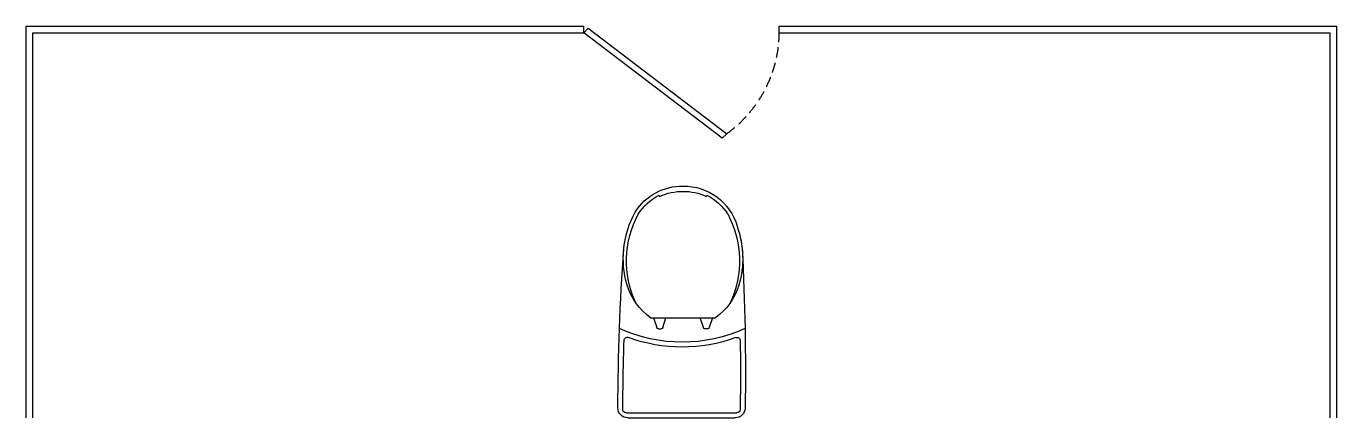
# Model space of a CAD drawing. Header units: millimetres. Extents: x 0 to 4020, y 0 to 1200.
import ezdxf

# ---------------------------------------------------------------- set-up
doc = ezdxf.new("R2010")
doc.units = ezdxf.units.MM
doc.header["$MEASUREMENT"] = 0
doc.linetypes.add('DASHED2', pattern=[9.525, 6.35, -3.175])
doc.layers.add('P-furn00', color=34, linetype='Continuous')
doc.layers.add('P-furn01', color=2, linetype='Continuous')

# ---------------------------------------------------------------- blocks, each defined once
blk = doc.blocks.new('平面坐便器↑')
for p, q in [((-170.2, 171.3), (170.1, 171.3)), ((-165.1, 186.3), (165.1, 186.3)), ((-95.1, -120), (104.4, -120)), ((-85.6, -120), (-75.5, -90)), ((-71, -86.7), (-62.2, -86.7)), ((-57.7, -90), (-47.6, -120)), ((67, -90), (56.9, -120)), ((80.3, -86.7), (71.5, -86.7)), ((94.9, -120), (84.8, -90)), ((-66.3, -491.7), (-70.2, -495.1)), ((79.9, -494.9), (75.9, -491.6))]:
    blk.add_line(p, q)
for centre, radius, start, end in [((-165.1, 156.3), 30, 90, 180.424), ((-170.2, 161.3), 10, 90, 180.393), ((9125.6, 225), 9305.9, 180.39297, 181.69802), ((165.1, 156.3), 30, 0.6676, 90), ((170.1, 161.3), 10, 0.698, 90), ((-9125.2, 48), 9305.9, 359.39477, 0.69803), ((7083.8, 183.2), 7279, 180.21419, 184.05211), ((-7080.8, 45.1), 7276.8, 357.03664, 0.87818), ((2.3, -507.8), 477.5, 69.8498, 110.2364), ((2.3, -507.8), 462.5, 65.4075, 114.5925), ((-166.3, -50.4), 10, 181.698, 290.2364), ((170.2, -50.2), 10, 249.8498, 359.3948), ((24.1, -281.6), 200.8, 126.4028, 162.1573), ((-71, -91.5), 4.75, 90, 161.4097), ((-62.2, -91.5), 4.75, 18.5903, 90), ((71.5, -91.5), 4.75, 90, 161.4097), ((80.3, -91.5), 4.75, 18.5903, 90), ((-14.8, -281.6), 200.8, 17.8427, 53.5972), ((133.1, -294.5), 301.9, 154.7496, 208.3925), ((-123.8, -294.5), 301.9, 331.5559, 25.2504), ((119.5, -301.5), 298, 164.1403, 208.6381), ((-110.3, -301.5), 298, 340.5406, 15.8597), ((7.6, -354.1), 169.6, 268.9968, 344.0306), ((1.7, -354.1), 158.2, 212.0261, 242.9663), ((7.6, -354.1), 158.2, 297.1668, 327.8719), ((1.7, -354.1), 169.6, 212.1281, 271.0032), ((1.7, -354.1), 153.5, 243.725, 271.1087), ((7.6, -354.1), 153.5, 268.8913, 296.4183)]:
    blk.add_arc(centre, radius, start, end)

msp = doc.modelspace()

# ---------------------------------------------------------------- linework, layer by layer
at = {"layer": 'P-furn01'}
for p, q in [((0, 0), (0, 1200)), ((0, 1200), (1710, 1200)), ((20, 0), (20, 1180)), ((20, 1180), (1710, 1180)), ((1710, 1180), (1710, 1200)), ((2310, 1180), (2310, 1200)), ((2310, 1200), (4020, 1200)), ((2310, 1180), (4000, 1180)), ((4000, 0), (4000, 1180)), ((4020, 0), (4020, 1200))]:
    msp.add_line(p, q, dxfattribs=at)
at = {"layer": 'P-furn01', "color": 34, "ltscale": 5}
msp.add_lwpolyline([(1710, 1180), (1724.1, 1194.1), (2148.6, 870.6), (2134.5, 856.5)], close=True, dxfattribs=at)
at = {"layer": 'P-furn01', "color": 250, "linetype": 'DASHED2', "ltscale": 5}
msp.add_arc((1925, 1184), 385, 305.5107, 359.3996, dxfattribs=at)

# ---------------------------------------------------------------- block references
at = {"layer": 'P-furn00', "extrusion": (0, 0, -1), "zscale": -1, "rotation": 180}
msp.add_blockref('平面坐便器↑', (-2010, 186.3), dxfattribs=at)

doc.saveas('drawing.dxf')
